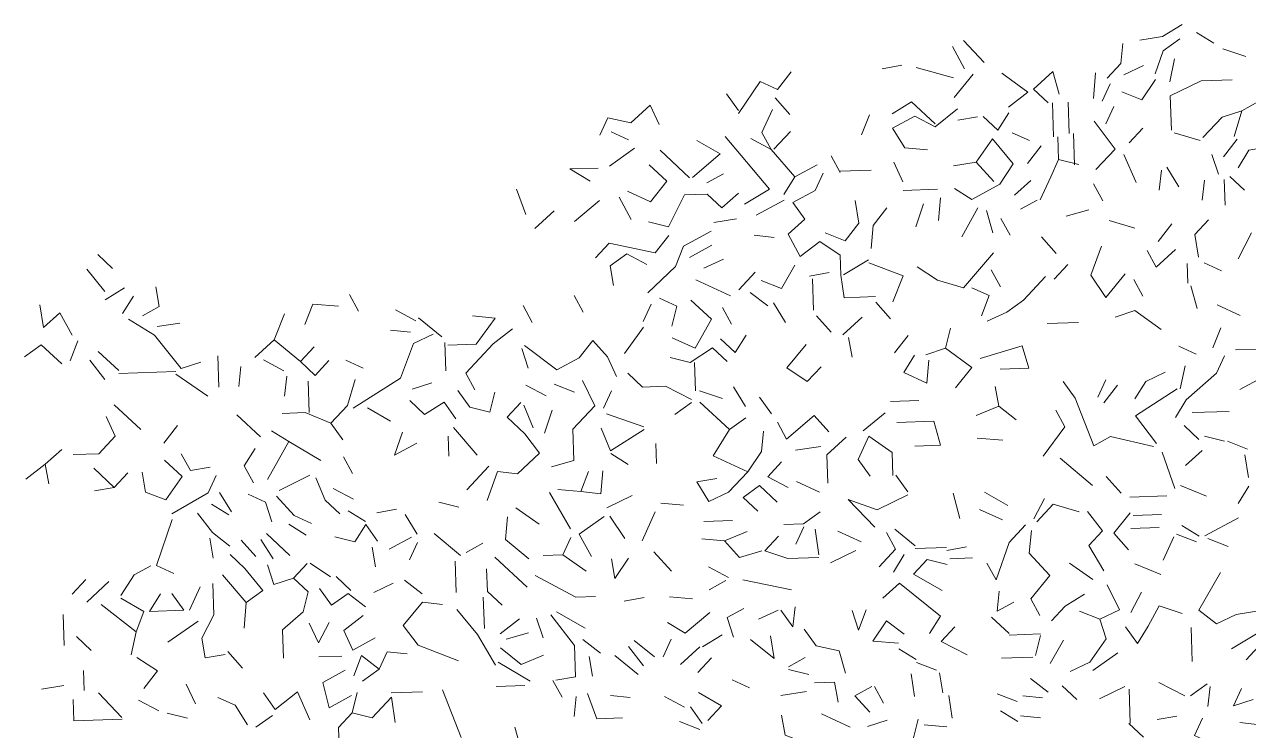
# Model space of a CAD drawing. Header units: metres. Extents: x -2628 to 2344, y 1 to 5026.
# Drawn here: x -2207 to -140, y 3804 to 4995 of the extents above; entities that cross this region are included whole.
import ezdxf

# ---------------------------------------------------------------- set-up
doc = ezdxf.new("R2010")
doc.units = ezdxf.units.M
doc.layers.add('G-IMPT', color=8, linetype='Continuous', lineweight=13)

# ---------------------------------------------------------------- blocks, each defined once
blk = doc.blocks.new('91 boom02_2D - boom2_dwg_91BM04-5054193-00_0 Basismaterialen')
at = {"layer": 'G-IMPT'}
for p, q in [((-513.7, 5135.6), (-550, 5174.4)), ((-109.5, 5169.3), (-140.2, 5188.2)), ((-53.7, 5146.1), (-94.2, 5159.7)), ((-567.8, 5108.7), (-633.4, 5126.5)), ((-187.3, 5101.5), (-178.7, 5141.9)), ((-321.3, 5072), (-317.9, 5117.2)), ((-946, 5050.9), (-967, 5080.2)), ((-391.7, 5004.6), (-393.7, 5064.6)), ((-674.8, 5020.1), (-635.5, 5041.4)), ((-560.2, 5033.9), (-525.4, 5040.1)), ((-299.9, 5027.7), (-285.9, 5058.2)), ((-883.7, 4983), (-854.7, 5014)), ((-1172.8, 4953.2), (-1128.9, 4984.7)), ((-767.3, 4941.9), (-783.2, 4971.4)), ((-396.8, 4934.4), (-382.8, 4964.9)), ((-1001.8, 4924), (-972.3, 4940)), ((-1320.1, 4868.2), (-1336.6, 4912.7)), ((-1100.7, 4890.6), (-1071.9, 4926.6)), ((-596.1, 4912.6), (-656.2, 4910.6)), ((-1234.6, 4856), (-1190.8, 4892.6)), ((-914.8, 4866.9), (-865.7, 4893.6)), ((-590.7, 4897.8), (-594.3, 4857.7)), ((-1304.2, 4843.7), (-1270.2, 4874.9)), ((-498.6, 4835.9), (-509.9, 4875.5)), ((-758.2, 4822.1), (-734.2, 4853)), ((-207.8, 4820.7), (-183.8, 4851.6)), ((-918.6, 4831.7), (-883.4, 4827.9)), ((-387.2, 4799.7), (-413.2, 4828.8)), ((-66.7, 4790.5), (-43.3, 4836.3)), ((-2073.1, 4797.7), (-2047.3, 4773.6)), ((-1171.9, 4778.1), (-1142.6, 4799.1)), ((-1006.7, 4773.7), (-972.2, 4789.9)), ((-766.2, 4761.8), (-767.3, 4796.8)), ((-96, 4769.4), (-126.5, 4783.4)), ((-485.3, 4741.3), (-501.3, 4770.8)), ((-390.7, 4754.5), (-366.6, 4780.3)), ((-960.1, 4725.3), (-1021, 4753.2)), ((-814.1, 4700.2), (-816, 4755.1)), ((-234.6, 4724.8), (-250.6, 4754.2)), ((-1614.5, 4698.2), (-1630.5, 4727.6)), ((-1513.9, 4681.5), (-1549.5, 4700.4)), ((-1308.7, 4678.4), (-1324.6, 4708)), ((-1113.6, 4680), (-1099.6, 4710.6)), ((-678.5, 4684.8), (-704.5, 4713.9)), ((-1968.8, 4671.2), (-1929, 4677.5)), ((-782.8, 4661.2), (-808.8, 4690.3)), ((-1146.7, 4623.9), (-1113.3, 4670.1)), ((-111.5, 4633.9), (-97.7, 4669.3)), ((-71.4, 4630.2), (-26.3, 4631.7)), ((-1746, 4593.7), (-1781.7, 4612.5)), ((-1825.1, 4566), (-1821.3, 4601.1)), ((-1021.9, 4558.1), (-1023.6, 4608.1)), ((-1744.5, 4548.7), (-1740.7, 4583.8)), ((-1701, 4520.1), (-1702.9, 4575.1)), ((-1519.8, 4561.2), (-1485.2, 4572.5)), ((-1284.3, 4549.3), (-1319.9, 4568)), ((-1234.4, 4555.9), (-1270, 4569.7)), ((-933.5, 4531), (-954.7, 4565.4)), ((-299.7, 4577.5), (-313.7, 4547)), ((-303.3, 4537.4), (-279.3, 4568.2)), ((-1014.4, 4558.4), (-974, 4544.7)), ((-1997.7, 4490.1), (-2044.2, 4533.6)), ((-1558, 4504.9), (-1598.8, 4528.6)), ((-1307.4, 4493.4), (-1323.7, 4532.9)), ((-678.6, 4539.6), (-628.6, 4541.3)), ((-1112.4, 4495), (-1178.1, 4517.8)), ((-726.9, 4488), (-687.9, 4519.3)), ((-136, 4472.9), (-161.9, 4497.1)), ((-1455.8, 4443.4), (-1457, 4478.3)), ((-1091.4, 4465.7), (-1090.2, 4430.7)), ((-481.2, 4471.3), (-526.3, 4474.8)), ((-90.9, 4469.5), (-126.2, 4478.3)), ((-50.4, 4455.8), (-85.9, 4469.6)), ((-323.4, 4391.6), (-380.1, 4439.7)), ((-130.4, 4453.1), (-159.5, 4427.1)), ((-1423.8, 4384.4), (-1385.1, 4425.8)), ((-1753.9, 4383.3), (-1699.9, 4410.1)), ((-803.3, 4380.3), (-844, 4399)), ((-1659, 4386.5), (-1623.3, 4367.7)), ((-1177.6, 4352.7), (-1133.3, 4374.2)), ((-997.9, 4363.8), (-963.4, 4379.9)), ((-938, 4370.8), (-908.8, 4391.8)), ((-556.6, 4333.6), (-568.1, 4378.3)), ((-513.2, 4380.2), (-472.3, 4356.5)), ((-192.7, 4373.4), (-257.7, 4371.2)), ((-122.7, 4373.3), (-168.3, 4391.8)), ((-67.2, 4360.2), (-48.2, 4390.8)), ((-1437.8, 4353.9), (-1473.1, 4362.7)), ((-1337.6, 4352.3), (-1296.7, 4323.7)), ((-426.5, 4333), (-407.7, 4368.7)), ((-1511.2, 4306.4), (-1532.4, 4340.7)), ((-1115.6, 4294.8), (-1092.3, 4345.6)), ((-956.7, 4330.1), (-1006.7, 4328.5)), ((-522.1, 4349.8), (-481.5, 4331.2)), ((-251.6, 4338.9), (-201.6, 4340.6)), ((-125.3, 4303.2), (-66.4, 4335.2)), ((-1735.1, 4268.9), (-1776.4, 4307.5)), ((-1870, 4264.3), (-1876.2, 4299.1)), ((-1764.9, 4262.8), (-1786.1, 4297.1)), ((-1524.7, 4261), (-1510.7, 4291.4)), ((-198.9, 4260.7), (-180.3, 4301.4)), ((-1584.3, 4248.9), (-1590.5, 4283.7)), ((-1063.8, 4241.5), (-1094.9, 4275.5)), ((-673.5, 4239.7), (-654.5, 4270.3)), ((-579.9, 4282.8), (-634.9, 4281)), ((-574.2, 4263.1), (-534.3, 4264.4)), ((-1442.7, 4203.6), (-1444.6, 4258.7)), ((-322.9, 4226.4), (-363.8, 4255.1)), ((-248.7, 4254), (-203.1, 4235.5)), ((-997.6, 4208.7), (-968.2, 4224.7)), ((-852.5, 4208.6), (-938.1, 4225.7)), ((-1911.9, 4172.8), (-1893.3, 4213.4)), ((-1587.8, 4203.7), (-1553.3, 4219.9)), ((-1027.1, 4192.7), (-1067.2, 4196.3)), ((-1215.5, 4141.3), (-1266.4, 4169.6)), ((-1950, 4116.5), (-1896.3, 4153.3)), ((-1509.6, 4111.4), (-1535.8, 4145.5)), ((-2084.7, 4102), (-2110.5, 4126.1)), ((-1009.2, 4108.2), (-974.9, 4129.4)), ((-78.6, 4104.7), (-34.5, 4131.2)), ((-1644.1, 4091.8), (-1684, 4090.4)), ((-1202.6, 4056.7), (-1208.8, 4091.5)), ((-1113.2, 4074.7), (-1139.3, 4108.8)), ((-768.9, 4101.4), (-809.2, 4110)), ((-633.3, 4086), (-663.9, 4104.9)), ((-1017.7, 4062.9), (-993.6, 4088.7)), ((-858, 4073.3), (-828.5, 4089.3)), ((-822.5, 4059.5), (-857.8, 4068.3)), ((-1434.1, 3948.9), (-1466.9, 4032.7)), ((-690.7, 4009), (-706.7, 4038.4)), ((-310.7, 4016.8), (-266.5, 4038.3)), ((-256.8, 3973.6), (-258.8, 4033.5)), ((-1966, 3995.9), (-2001.7, 4014.7)), ((-1235.2, 3985.6), (-1231.4, 4020.7)), ((-1040.7, 4002.1), (-1076.3, 4020.9)), ((-410.9, 4018.4), (-446, 4022.2)), ((-975.7, 4004.3), (-999.9, 3978.5)), ((-454.5, 3976.9), (-485.1, 3995.9)), ((-1328.3, 3927.3), (-1339.6, 3967)), ((-638.5, 3945.6), (-629.7, 3981)), ((-579.3, 3967.7), (-619.4, 3971.3)), ((-64.2, 3975.1), (-29.1, 3971.2))]:
    blk.add_line(p, q, dxfattribs=at)
at = {"layer": 'G-IMPT', "flags": 128}
for points in [[(-239.8, 5174.8), (-199.9, 5181.2), (-165.7, 5202.3)], [(-297.6, 5107.8), (-273.4, 5133.6), (-269.6, 5168.8)], [(-548.3, 5124.3), (-569.6, 5163.7), (-548.3, 5124.3), (-569.6, 5163.7)], [(-945.8, 5045.9), (-907.7, 5102.2), (-877.2, 5088.2), (-853.3, 5119.1)], [(-470.9, 5057), (-436.8, 5083.1), (-482.9, 5116.6)], [(-381.7, 5080), (-393, 5119.6), (-427, 5088.5), (-401.2, 5064.3), (-427, 5088.5)], [(-212.4, 5105.7), (-236.2, 5069.9), (-212.4, 5105.7), (-236.2, 5069.9), (-271.7, 5083.7)], [(-184.4, 5016.6), (-186.4, 5076.6), (-132.3, 5103.4), (-77.4, 5105.3), (-132.3, 5103.4), (-186.4, 5076.6)], [(-1101.5, 5060.7), (-1085.3, 5026.2), (-1101.5, 5060.7), (-1085.3, 5026.2), (-1101.5, 5060.7), (-1135.4, 5029.5), (-1175.7, 5038.2), (-1189.7, 5007.7)], [(-1085.3, 5026.2), (-1101.5, 5060.7), (-1135.4, 5029.5), (-1175.7, 5038.2)], [(-600, 5027.6), (-641.4, 5066.2), (-675.7, 5045.1), (-641.4, 5066.2)], [(-60.5, 5050.8), (-31, 5066.8), (-60.5, 5050.8), (-31, 5066.8)], [(-599.9, 5022.6), (-560.9, 5053.9), (-599.9, 5022.6), (-635.5, 5041.4), (-674.8, 5020.1), (-653.6, 4985.7), (-613.5, 4982.1), (-653.6, 4985.7), (-613.5, 4982.1)], [(-470.6, 5047), (-489.6, 5016.3), (-515.4, 5040.5), (-489.6, 5016.3)], [(-95.2, 5039.6), (-128.9, 5003.4), (-95.2, 5039.6), (-60.5, 5050.8), (-74, 5005.3)], [(-317.1, 4947.1), (-283.4, 4983.3), (-320, 5032.1)], [(-1027.1, 4933.1), (-978.5, 4974.7), (-1019.3, 4998.5), (-978.5, 4974.7), (-1019.3, 4998.5), (-978.5, 4974.7)], [(-891.3, 4912.7), (-935.4, 4886.2), (-891.3, 4912.7), (-969.5, 5005.1)], [(-924.4, 5001.7), (-888.7, 4982.8), (-847, 4934.2), (-866, 4903.5), (-847, 4934.2), (-807.7, 4955.5), (-847, 4934.2), (-807.7, 4955.5)], [(-567.5, 4953.6), (-527.7, 4960), (-499.1, 5001)], [(-566.2, 4913.7), (-535.5, 4894.7), (-566.2, 4913.7), (-535.5, 4894.7), (-486.4, 4921.4), (-462.6, 4957.2), (-499.1, 5001), (-527.7, 4960), (-496.5, 4926)], [(-354.9, 4955.8), (-356.8, 5010.8), (-354.9, 4955.8), (-356.8, 5010.8)], [(-92.8, 4969.7), (-68.8, 5000.5), (-92.8, 4969.7), (-68.8, 5000.5)], [(-67.2, 4950.5), (-48.2, 4981.2), (-13.3, 4987.3)], [(-1141.4, 4909.2), (-1100.7, 4890.6), (-1071.9, 4926.6), (-1102.9, 4955.6)], [(-672.8, 4960.1), (-656.7, 4925.6), (-672.8, 4960.1), (-656.7, 4925.6)], [(-415.4, 4893.8), (-396.8, 4934.4), (-382.8, 4964.9), (-347.5, 4956.1)], [(-1242.7, 4948.3), (-1207, 4927), (-1242.7, 4948.3), (-1192.7, 4950), (-1242.7, 4948.3), (-1192.7, 4950)], [(-797.2, 4940.9), (-811.2, 4910.4), (-797.2, 4940.9), (-811.2, 4910.4), (-850.5, 4889.1), (-829.5, 4859.8), (-858.6, 4833.8), (-837.3, 4794.4), (-803.1, 4820.6), (-837.3, 4794.4), (-803.1, 4820.6), (-767.3, 4796.8), (-766.2, 4761.8), (-759.8, 4722), (-704.9, 4723.9), (-759.8, 4722)], [(-850.5, 4889.1), (-811.2, 4910.4), (-797.2, 4940.9), (-811.2, 4910.4)], [(-767.3, 4944.4), (-712.4, 4946.2), (-767.3, 4944.4), (-712.4, 4946.2)], [(-89.9, 4884.7), (-91.5, 4929.7), (-89.9, 4884.7), (-91.5, 4929.7)], [(-1134.7, 4859.4), (-1156, 4898.8), (-1134.7, 4859.4), (-1156, 4898.8)], [(-1069.2, 4846.7), (-1041.1, 4902.6), (-1001.1, 4904), (-975.3, 4879.9), (-946.2, 4905.8), (-975.3, 4879.9), (-1001.1, 4904), (-1041.1, 4902.6), (-1069.2, 4846.7), (-1104.5, 4855.5)], [(-740.5, 4892.8), (-734.2, 4853), (-758.2, 4822.1), (-793.7, 4836)], [(-420.4, 4893.6), (-449.9, 4877.6), (-420.4, 4893.6), (-449.9, 4877.6), (-420.4, 4893.6), (-449.9, 4877.6)], [(-709.1, 4848.8), (-712.7, 4808.6), (-709.1, 4848.8), (-685.1, 4879.7)], [(-329.8, 4876.6), (-369.5, 4865.3), (-329.8, 4876.6), (-369.5, 4865.3)], [(-837.3, 4794.4), (-858.6, 4833.8), (-829.5, 4859.8), (-858.6, 4833.8), (-829.5, 4859.8)], [(-468.3, 4831.9), (-484.4, 4861.4), (-468.3, 4831.9), (-484.4, 4861.4)], [(-294.1, 4857.8), (-248.7, 4844.3), (-294.1, 4857.8), (-248.7, 4844.3)], [(-136.8, 4793.1), (-143.2, 4832.9), (-119.1, 4858.7), (-143.2, 4832.9)], [(-1197.4, 4792.3), (-1173.3, 4818.1), (-1092.7, 4800.8), (-1068.7, 4831.6)], [(-1056.8, 4777), (-1105.3, 4730.3), (-1056.8, 4777), (-1043, 4812.5), (-993.9, 4839.2)], [(-177.3, 4806.7), (-211.3, 4775.6), (-227.3, 4805.1), (-211.3, 4775.6), (-227.3, 4805.1)], [(-1165.8, 4743.3), (-1171.9, 4778.1), (-1142.6, 4799.1), (-1107, 4780.3)], [(-717, 4788.5), (-761.2, 4762), (-717, 4788.5), (-761.2, 4762)], [(-674.6, 4714.9), (-656.1, 4760.5), (-716.9, 4783.5), (-656.1, 4760.5)], [(-595.7, 4752.6), (-550.3, 4739.1), (-497.4, 4800.9), (-550.3, 4739.1), (-497.4, 4800.9), (-550.3, 4739.1), (-595.7, 4752.6), (-631.6, 4776.4)], [(-155.3, 4747.4), (-156.5, 4782.4), (-155.3, 4747.4), (-156.5, 4782.4), (-155.3, 4747.4), (-156.5, 4782.4)], [(-945.4, 4735.7), (-916.4, 4766.8), (-945.4, 4735.7), (-916.4, 4766.8)], [(-870.4, 4738.3), (-846.8, 4779.1), (-870.4, 4738.3), (-846.8, 4779.1), (-870.4, 4738.3), (-905.9, 4752.1)], [(-508.3, 4680.5), (-473.8, 4696.7), (-444.5, 4717.7), (-405.9, 4759)], [(-1994.5, 4690.3), (-1964.9, 4706.4), (-1971.1, 4741.1), (-1964.9, 4706.4)], [(-518.6, 4690.2), (-504.8, 4725.6), (-535.3, 4739.6)], [(-1219.2, 4696.5), (-1235.2, 4726), (-1219.2, 4696.5), (-1235.2, 4726), (-1219.2, 4696.5), (-1235.2, 4726)], [(-1054.5, 4707), (-1063.3, 4671.8), (-1054.5, 4707), (-1084.9, 4721.1)], [(-1062.6, 4651.7), (-1022, 4633.1), (-1062.6, 4651.7), (-1022, 4633.1), (-993.7, 4684.1), (-1029.8, 4717.9), (-993.7, 4684.1), (-1029.8, 4717.9)], [(-2118.3, 4656.1), (-2139.7, 4695.4), (-2168.8, 4669.4), (-2175.2, 4709.2), (-2168.8, 4669.4)], [(-1708.8, 4675), (-1695, 4710.4), (-1649.8, 4707), (-1695, 4710.4), (-1649.8, 4707)], [(-2019.3, 4684.5), (-1973.3, 4656), (-1926.3, 4597.6), (-1891.6, 4608.7), (-1926.3, 4597.6)], [(-1690.8, 4585.5), (-1666.6, 4611.3), (-1690.8, 4585.5), (-1716.6, 4609.7), (-1692.4, 4635.5), (-1716.6, 4609.7), (-1762.9, 4648.1), (-1744.4, 4693.8), (-1762.9, 4648.1), (-1796.9, 4616.9), (-1762.9, 4648.1)], [(-1457.4, 4638.4), (-1407.4, 4640.1), (-1373.9, 4686.3), (-1414.1, 4689.9), (-1373.9, 4686.3), (-1407.4, 4640.1)], [(-1623.7, 4527.7), (-1540.5, 4580.6), (-1517.5, 4641.4), (-1483, 4657.6), (-1517.5, 4641.4), (-1483, 4657.6)], [(-1523.2, 4661.2), (-1558.4, 4665), (-1523.2, 4661.2), (-1558.4, 4665)], [(-1409.7, 4560), (-1425.7, 4589.5), (-1377.5, 4641.1), (-1343.3, 4667.3), (-1377.5, 4641.1)], [(-951.6, 4625.5), (-932.6, 4656.1), (-951.6, 4625.5), (-977.5, 4649.6), (-951.6, 4625.5), (-932.6, 4656.1)], [(-2136.7, 4605.5), (-2172.8, 4639.3), (-2136.7, 4605.5), (-2172.8, 4639.3), (-2202.1, 4618.3)], [(-2121.8, 4611), (-2108, 4646.4), (-2121.8, 4611), (-2108, 4646.4)], [(-1226.5, 4616.2), (-1265.8, 4594.9), (-1226.5, 4616.2), (-1265.8, 4594.9), (-1322.3, 4638), (-1265.8, 4594.9), (-1226.5, 4616.2), (-1202.5, 4647), (-1176.5, 4617.9), (-1160.4, 4583.4), (-1176.5, 4617.9), (-1160.4, 4583.4)], [(-966.2, 4610), (-992, 4634.1), (-966.2, 4610), (-992, 4634.1), (-1031.1, 4607.8), (-1066.4, 4616.6), (-1031.1, 4607.8)], [(-824.9, 4574.8), (-800.8, 4600.6), (-824.9, 4574.8), (-860.7, 4598.6), (-824.9, 4574.8), (-800.8, 4600.6), (-824.9, 4574.8), (-860.7, 4598.6), (-827.1, 4639.7)], [(-564.4, 4563.5), (-535.6, 4599.5), (-581.7, 4633), (-616.3, 4621.8), (-581.7, 4633), (-535.6, 4599.5)], [(-485.4, 4596.2), (-435.4, 4597.9), (-446.8, 4637.5), (-521.1, 4615)], [(-1860.2, 4564.8), (-1862, 4619.8), (-1860.2, 4564.8), (-1862, 4619.8)], [(-614.6, 4571.9), (-611, 4612), (-614.6, 4571.9), (-655.3, 4590.5), (-636.3, 4621.1), (-655.3, 4590.5), (-636.3, 4621.1), (-655.3, 4590.5)], [(-177.3, 4511.5), (-158.4, 4542.3), (-105, 4589.1), (-91, 4619.5)], [(-63.9, 4560.4), (-24.6, 4581.8), (-63.9, 4560.4), (-24.6, 4581.8), (-11, 4622.2), (-24.6, 4581.8)], [(-1028.9, 4542.8), (-1074.7, 4566.3), (-1114.7, 4565), (-1140.6, 4589.1), (-1114.7, 4565), (-1074.7, 4566.3), (-1114.7, 4565), (-1074.7, 4566.3)], [(-1633.9, 4532.4), (-1662.9, 4501.4), (-1641.9, 4472.1), (-1662.9, 4501.4), (-1633.9, 4532.4), (-1620.4, 4577.9)], [(-1235.5, 4435.8), (-1237.3, 4490.8), (-1198.7, 4532.1), (-1237.3, 4490.8), (-1198.7, 4532.1), (-1220.2, 4576.4), (-1198.7, 4532.1), (-1237.3, 4490.8), (-1235.5, 4435.8), (-1275.1, 4424.5)], [(-457.4, 4507.1), (-488.2, 4531.1), (-527.7, 4514.7), (-488.2, 4531.1), (-494.4, 4565.9)], [(-291.3, 4477.7), (-215.7, 4460.2), (-291.3, 4477.7), (-320.8, 4461.7), (-353.6, 4545.6), (-374.6, 4574.9), (-353.6, 4545.6), (-320.8, 4461.7)], [(-909, 4546.9), (-888, 4517.6), (-909, 4546.9), (-888, 4517.6)], [(-210.8, 4465.4), (-247.5, 4514.2), (-174, 4561.7)], [(-1748.5, 4518.5), (-1708.6, 4519.9), (-1662.9, 4501.4), (-1633.9, 4532.4), (-1662.9, 4501.4), (-1641.9, 4472.1)], [(-1443, 4508.8), (-1464, 4538.1), (-1498.3, 4516.9), (-1524.1, 4541.2), (-1498.3, 4516.9), (-1524.1, 4541.2)], [(-1388.2, 4365.6), (-1369.9, 4416.3), (-1388.2, 4365.6), (-1369.9, 4416.3), (-1334.7, 4412.4), (-1295.9, 4448.8), (-1322.1, 4482.9), (-1353.1, 4511.9), (-1328.9, 4537.7)], [(-990.6, 4444.1), (-962.1, 4490), (-1013.8, 4538.4), (-962.1, 4490), (-1013.8, 4538.4)], [(-410.2, 4443.6), (-371.9, 4495), (-388, 4524.4), (-371.9, 4495)], [(-2116.2, 4446.1), (-2071.3, 4447.6), (-2042.3, 4478.6), (-2058.5, 4513), (-2042.3, 4478.6), (-2058.5, 4513)], [(-1787.1, 4477.2), (-1828.4, 4515.8), (-1787.1, 4477.2), (-1828.4, 4515.8)], [(-929.6, 4416.1), (-960.1, 4430.1), (-990.6, 4444.1), (-962.1, 4490), (-932.8, 4511)], [(-877.5, 4502.9), (-861.5, 4473.5), (-812.9, 4515.1), (-786.8, 4486), (-812.9, 4515.1)], [(-590.9, 4462.6), (-602.4, 4504.7), (-590.9, 4462.6), (-602.4, 4504.7), (-667.4, 4502.5), (-602.4, 4504.7), (-590.9, 4462.6), (-635.9, 4461.1)], [(-1774.6, 4402.6), (-1736.8, 4468.9), (-1774.6, 4402.6), (-1736.8, 4468.9), (-1680.7, 4435.8), (-1736.8, 4468.9), (-1767.5, 4487.9), (-1736.8, 4468.9), (-1767.5, 4487.9)], [(-1537.3, 4485.6), (-1550.9, 4445.2), (-1511.6, 4466.5), (-1550.9, 4445.2)], [(-1405.8, 4445.1), (-1447.5, 4493.7), (-1405.8, 4445.1), (-1447.5, 4493.7)], [(-1112.2, 4490), (-1171, 4453), (-1187.3, 4492.4)], [(-1019, 4398.1), (-984.2, 4404.3), (-1019, 4398.1), (-997.9, 4363.8), (-963.4, 4379.9), (-929.6, 4416.1), (-905.8, 4451.9), (-901.9, 4487.1), (-905.8, 4451.9)], [(-788.8, 4395.9), (-790.5, 4445.8), (-788.8, 4395.9), (-790.5, 4445.8), (-756.5, 4477)], [(-674.2, 4409.7), (-675.6, 4449.7), (-716.6, 4478.3), (-735.2, 4437.7), (-714.2, 4408.4)], [(-675.6, 4449.7), (-716.6, 4478.3), (-735.2, 4437.7)], [(-2159.5, 4394.6), (-2165.8, 4429.4), (-2136.6, 4455.4), (-2165.8, 4429.4), (-2199.9, 4403.2), (-2165.8, 4429.4), (-2199.9, 4403.2), (-2165.8, 4429.4), (-2136.6, 4455.4)], [(-1953.5, 4366.5), (-1989, 4380.3), (-1995.2, 4415.2), (-1989, 4380.3), (-1953.5, 4366.5), (-1924.8, 4407.5), (-1955.8, 4436.5), (-1924.8, 4407.5), (-1955.8, 4436.5), (-1924.8, 4407.5), (-1955.8, 4436.5), (-1924.8, 4407.5)], [(-1910.2, 4418), (-1926.2, 4447.5), (-1910.2, 4418), (-1875.4, 4424.2)], [(-1815.4, 4426.2), (-1799.4, 4396.7), (-1815.4, 4426.2), (-1796.4, 4456.9)], [(-1624.8, 4412.7), (-1640.9, 4442.1), (-1624.8, 4412.7), (-1640.9, 4442.1)], [(-1369.9, 4416.3), (-1334.7, 4412.4), (-1295.9, 4448.8)], [(-178.2, 4386.4), (-200.4, 4450.7), (-178.2, 4386.4), (-200.4, 4450.7)], [(-2080.4, 4422.3), (-2044.3, 4388.4), (-2020.2, 4414.3), (-2044.3, 4388.4), (-2079.1, 4382.3)], [(-1184.8, 4417.5), (-1188.4, 4377.4), (-1184.8, 4417.5), (-1188.4, 4377.4), (-1223.6, 4381.2), (-1263.7, 4384.8)], [(-858.6, 4388.5), (-894.2, 4407.3), (-870.1, 4433.2), (-894.2, 4407.3), (-870.1, 4433.2)], [(-1942.7, 4341.9), (-1878.9, 4379.1), (-1864.9, 4409.5)], [(-1673.3, 4366), (-1647.5, 4341.8), (-1673.3, 4366), (-1689.6, 4405.5)], [(-648.2, 4380.6), (-669.2, 4409.9), (-648.2, 4380.6), (-669.2, 4409.9)], [(-1767.1, 4327.8), (-1778.2, 4362.4), (-1808.8, 4376.5), (-1778.2, 4362.4), (-1808.8, 4376.5)], [(-1697, 4325.2), (-1727.5, 4339.1), (-1758.6, 4373.1)], [(-1241.4, 4315.5), (-1278.6, 4379.3), (-1241.4, 4315.5), (-1278.6, 4379.3)], [(-912.2, 4346.6), (-938, 4370.8), (-908.8, 4391.8), (-877.7, 4362.8)], [(-706.2, 4318.6), (-752.8, 4367), (-702.2, 4348.8), (-648.1, 4375.6)], [(-1582.5, 4344), (-1547.7, 4350.2), (-1582.5, 4344), (-1547.7, 4350.2), (-1582.5, 4344), (-1547.7, 4350.2)], [(-421.3, 4328.2), (-392.3, 4359.2), (-421.3, 4328.2), (-392.3, 4359.2), (-346.8, 4345.7), (-392.3, 4359.2)], [(-1871.5, 4309.3), (-1840.7, 4285.3), (-1871.5, 4309.3), (-1897.7, 4343.4), (-1871.5, 4309.3), (-1897.7, 4343.4)], [(-1314.6, 4263.1), (-1355.8, 4296.7), (-1352.1, 4336.8), (-1355.8, 4296.7), (-1352.1, 4336.8), (-1355.8, 4296.7)], [(-1226, 4306), (-1204.7, 4266.8), (-1226, 4306), (-1182.1, 4337.5)], [(-866.4, 4323.2), (-831.4, 4324.4), (-866.4, 4323.2), (-831.4, 4324.4), (-802.1, 4345.4)], [(-303.4, 4242.1), (-329.9, 4286.3), (-305.7, 4312.1), (-331.9, 4346.2)], [(-285.6, 4307.8), (-259.6, 4278.7), (-285.6, 4307.8), (-256.8, 4343.8)], [(-1706.3, 4304.8), (-1736.9, 4323.8), (-1706.3, 4304.8), (-1736.9, 4323.8)], [(-1580.8, 4294.1), (-1601.8, 4323.4), (-1580.8, 4294.1), (-1601.8, 4323.4), (-1620.8, 4292.7), (-1656.1, 4301.5), (-1620.8, 4292.7), (-1656.1, 4301.5)], [(-1434.9, 4269), (-1481.2, 4307.4), (-1434.9, 4269), (-1481.2, 4307.4)], [(-1010.7, 4298.3), (-970.5, 4294.7), (-931, 4311), (-970.5, 4294.7), (-944.5, 4265.5), (-904.9, 4276.9), (-944.5, 4265.5)], [(-804.6, 4270.2), (-811.1, 4315.1), (-804.6, 4270.2), (-811.1, 4315.1), (-804.6, 4270.2), (-811.1, 4315.1)], [(-730.3, 4292.8), (-771, 4311.4), (-730.3, 4292.8), (-771, 4311.4)], [(-698.8, 4248.8), (-669.8, 4279.8), (-685.9, 4309.3), (-669.8, 4279.8), (-685.9, 4309.3)], [(-441.1, 4322.5), (-470.1, 4291.6), (-492.9, 4225.8), (-508.9, 4255.2)], [(-415.8, 4163.3), (-431.8, 4192.8), (-415.8, 4163.3), (-431.8, 4192.8), (-398.1, 4233.9), (-434.5, 4272.8), (-430.8, 4312.9)], [(-1821, 4296), (-1795, 4266.8), (-1821, 4296), (-1795, 4266.8)], [(-1240.9, 4300.6), (-1254.9, 4270.1), (-1289.8, 4268.9), (-1254.9, 4270.1), (-1213.9, 4241.5)], [(-859.4, 4263.4), (-804.4, 4265.3), (-859.4, 4263.4), (-899.9, 4277.1), (-875.7, 4302.9), (-899.9, 4277.1)], [(-492.9, 4225.8), (-470.1, 4291.6), (-492.9, 4225.8), (-470.1, 4291.6)], [(-1814.3, 4246.2), (-1840.2, 4270.3), (-1814.3, 4246.2), (-1783, 4207.2), (-1812.3, 4186.2), (-1854, 4234.8), (-1812.3, 4186.2), (-1815.8, 4141.1)], [(-579.7, 4277.8), (-544.9, 4284), (-579.7, 4277.8), (-544.9, 4284)], [(-2032.9, 4198.7), (-2009.1, 4234.5), (-2032.9, 4198.7), (-2009.1, 4234.5), (-2032.9, 4198.7), (-2009.1, 4234.5), (-1979.6, 4250.6)], [(-1763.4, 4217.8), (-1774.5, 4252.5), (-1763.4, 4217.8), (-1728.7, 4229), (-1702.9, 4204.9), (-1711.7, 4169.6), (-1748.2, 4138.3), (-1746.5, 4088.3), (-1748.2, 4138.3), (-1746.5, 4088.3)], [(-1361.9, 4181.4), (-1387.8, 4205.5), (-1389.1, 4245.5), (-1387.8, 4205.5), (-1389.1, 4245.5)], [(-638.4, 4235.8), (-587.4, 4207.5), (-638.4, 4235.8), (-614.2, 4261.7), (-578.9, 4252.9), (-614.2, 4261.7), (-578.9, 4252.9)], [(-2092.5, 4186.7), (-2053.7, 4223.1), (-2092.5, 4186.7), (-2053.7, 4223.1)], [(-1627.9, 4207.4), (-1653.8, 4231.6), (-1627.9, 4207.4), (-1653.8, 4231.6)], [(-1502.7, 4201.6), (-1533.5, 4225.6), (-1502.7, 4201.6), (-1533.5, 4225.6)], [(-1303.6, 4233.4), (-1232.3, 4195.7), (-1197.3, 4196.9), (-1232.3, 4195.7)], [(-30.8, 4171.3), (-70.6, 4165), (-105.1, 4148.8), (-135.9, 4172.8), (-98.1, 4239.1), (-135.9, 4172.8)], [(-1962.9, 4201.1), (-1981.9, 4170.4), (-1921.9, 4172.5), (-1981.9, 4170.4), (-1921.9, 4172.5), (-1981.9, 4170.4), (-1921.9, 4172.5), (-1942.9, 4201.8)], [(-1849.3, 4094.9), (-1884.1, 4088.7), (-1849.3, 4094.9), (-1884.1, 4088.7), (-1890.3, 4123.5), (-1869.1, 4164.3), (-1871, 4219.3)], [(-1632.8, 4202.2), (-1601.9, 4178.3), (-1632.8, 4202.2), (-1662, 4181.2), (-1683.1, 4210.6)], [(-609.8, 4131.8), (-590.8, 4162.4), (-662.8, 4220), (-692, 4194), (-662.8, 4220), (-692, 4194), (-662.8, 4220)], [(-461.6, 4186.8), (-491, 4170.8), (-487.2, 4205.9), (-491, 4170.8)], [(-395.4, 4154), (-371.3, 4179.8), (-395.4, 4154), (-371.3, 4179.8), (-337, 4201)], [(-276, 4173), (-297.5, 4217.3), (-276, 4173), (-310.5, 4156.9), (-299.3, 4122.3), (-327.9, 4081.2), (-362.4, 4065), (-327.9, 4081.2), (-299.3, 4122.3), (-310.5, 4156.9), (-346, 4170.7)], [(-2005.7, 4134.6), (-2067.4, 4182.6), (-2005.7, 4134.6), (-1991.9, 4170.1), (-2032.7, 4193.8)], [(-2014.3, 4094.3), (-2005.7, 4134.6), (-2067.4, 4182.6)], [(-1438.7, 4083.8), (-1509.6, 4111.4), (-1438.7, 4083.8), (-1509.6, 4111.4), (-1438.7, 4083.8), (-1509.6, 4111.4), (-1438.7, 4083.8), (-1509.6, 4111.4), (-1535.8, 4145.5), (-1502.1, 4186.6), (-1467, 4182.8), (-1502.1, 4186.6)], [(-1147, 4188.6), (-1112.2, 4194.8), (-1147, 4188.6), (-1112.2, 4194.8)], [(-846.5, 4178.8), (-850.4, 4143.6), (-871.3, 4172.9), (-850.4, 4143.6)], [(-165.7, 4166.8), (-206.2, 4180.4), (-225, 4144.8), (-206.2, 4180.4), (-165.7, 4166.8), (-206.2, 4180.4), (-225, 4144.8), (-244, 4114.1), (-265, 4143.4)], [(-1624.4, 4102.5), (-1585.1, 4123.8), (-1624.4, 4102.5), (-1640.5, 4136.9), (-1606.4, 4163.1)], [(-1373.3, 4075.9), (-1405.2, 4129.9), (-1373.3, 4075.9), (-1405.2, 4129.9), (-1441.7, 4173.7), (-1405.2, 4129.9)], [(-1331.1, 4157.4), (-1365.2, 4131.3), (-1331.1, 4157.4), (-1365.2, 4131.3)], [(-1267.4, 4049.5), (-1232.6, 4055.7), (-1267.4, 4049.5), (-1232.6, 4055.7), (-1234.4, 4110.7), (-1276.3, 4164.3), (-1234.4, 4110.7), (-1276.3, 4164.3)], [(-1070.8, 4151.2), (-1040, 4132.2), (-996.3, 4168.7)], [(-936.4, 4175.7), (-966, 4159.7), (-954.8, 4125.1), (-966, 4159.7), (-936.4, 4175.7), (-966, 4159.7)], [(-721.3, 4173), (-735.1, 4137.5), (-746.2, 4172.2), (-735.1, 4137.5), (-746.2, 4172.2)], [(-310.5, 4156.9), (-299.3, 4122.3), (-327.9, 4081.2), (-299.3, 4122.3), (-327.9, 4081.2), (-299.3, 4122.3), (-327.9, 4081.2), (-362.4, 4065)], [(-1666, 4151.1), (-1684.8, 4115.5), (-1701, 4149.9), (-1684.8, 4115.5), (-1701, 4149.9), (-1684.8, 4115.5), (-1701, 4149.9)], [(-757.5, 4061.7), (-768.9, 4101.4), (-809.2, 4110), (-830.2, 4139.3)], [(-709.4, 4118.4), (-664.3, 4114.9), (-709.4, 4118.4), (-685.6, 4154.2), (-654.8, 4130.3)], [(-589.3, 4117.4), (-543.5, 4094), (-589.3, 4117.4), (-565.2, 4143.3)], [(-147.9, 4082.3), (-149.9, 4142.3), (-147.9, 4082.3), (-149.9, 4142.3)], [(-889.8, 4127.3), (-883.4, 4087.5), (-889.8, 4127.3), (-883.4, 4087.5), (-924.6, 4121.1)], [(-397.9, 4078.9), (-374.3, 4119.7), (-397.9, 4078.9), (-374.3, 4119.7)], [(-53, 4085.5), (-23.9, 4116.5), (12, 4087.7), (-23.9, 4116.5)], [(-1607.5, 4048), (-1578.3, 4069), (-1607.5, 4048), (-1578.3, 4069), (-1609.1, 4093), (-1622.9, 4057.5)], [(-1578.3, 4069), (-1564.3, 4099.5), (-1529.1, 4095.7), (-1564.3, 4099.5)], [(-1288.9, 4093.8), (-1328.4, 4077.4), (-1364.4, 4106.3), (-1328.4, 4077.4)], [(-278.5, 4097.9), (-322.4, 4066.4), (-278.5, 4097.9), (-322.4, 4066.4)], [(-1992.3, 4035), (-1968.3, 4065.9), (-2004.2, 4089.7)], [(-1312.4, 4048), (-1368.5, 4081.1), (-1312.4, 4048), (-1368.5, 4081.1)], [(-2097.2, 4031.5), (-2098.4, 4066.5), (-2097.2, 4031.5), (-2098.4, 4066.5)], [(-1666, 4001), (-1626.7, 4022.4), (-1666, 4001), (-1677.5, 4045.6), (-1638.2, 4067)], [(-1256.4, 4019.9), (-1272.4, 4049.3), (-1256.4, 4019.9), (-1272.4, 4049.3)], [(-636.1, 4020.8), (-642.4, 4060.6), (-636.1, 4020.8), (-642.4, 4060.6), (-636.1, 4020.8), (-642.4, 4060.6)], [(-401.2, 4028.7), (-432, 4052.7), (-401.2, 4028.7), (-432, 4052.7)], [(-1700.3, 3979.8), (-1722, 4029.1), (-1760.9, 3997.8), (-1781.9, 4027.1)], [(-1590.4, 3983.6), (-1556.6, 4019.7), (-1550.1, 3974.9), (-1556.6, 4019.7), (-1590.4, 3983.6), (-1625.7, 3992.4), (-1616.9, 4027.7)], [(-1372.1, 4038.4), (-1322.1, 4040.1), (-1372.1, 4038.4), (-1322.1, 4040.1)], [(-826.5, 4029.4), (-871.3, 4022.9), (-826.5, 4029.4), (-871.3, 4022.9)], [(-770.8, 4011.2), (-777, 4046), (-812, 4044.9), (-777, 4046), (-812, 4044.9)], [(-715.2, 3993.1), (-741.2, 4022.2), (-715.2, 3993.1), (-741.2, 4022.2), (-711.7, 4038.3), (-741.2, 4022.2), (-711.7, 4038.3)], [(-376.6, 4039.6), (-350.7, 4015.4), (-376.6, 4039.6), (-350.7, 4015.4)], [(-120.2, 4003.2), (-116.4, 4038.3), (-120.2, 4003.2), (-116.4, 4038.3)], [(-61.2, 4035.2), (-75.2, 4004.7), (-40.6, 4015.9), (-75.2, 4004.7), (-40.6, 4015.9)], [(-2030.5, 3981.2), (-2115.5, 3978.3), (-2116.7, 4015.8)], [(-1810, 3971.1), (-1831.2, 4005.5), (-1810, 3971.1), (-1831.2, 4005.5), (-1861.7, 4019.4), (-1831.2, 4005.5), (-1861.7, 4019.4), (-1831.2, 4005.5)], [(-1211.6, 4026.4), (-1195.1, 3981.9), (-1211.6, 4026.4), (-1195.1, 3981.9), (-1150.1, 3983.4)], [(-1136.3, 4018.9), (-1171.4, 4022.7), (-1136.3, 4018.9), (-1171.4, 4022.7)], [(-828.5, 3939.2), (-863.9, 3953.1), (-828.5, 3939.2), (-863.9, 3953.1), (-870.1, 3987.9)], [(-1014.3, 3963), (-1049.8, 3976.8), (-1014.3, 3963), (-1049.8, 3976.8)], [(-719.3, 3967.9), (-684.7, 3979.2), (-719.3, 3967.9), (-684.7, 3979.2)], [(-56.5, 3895.3), (-95.8, 3873.9), (-56.5, 3895.3), (-95.8, 3873.9), (-121.8, 3903.1), (-113, 3938.4), (-143.5, 3952.4), (-129.5, 3982.9)]]:
    blk.add_lwpolyline(points, dxfattribs=at)
for points in [[(-169.8, 5177.2), (-199.1, 5156.2), (-212.8, 5115.7), (-199.1, 5156.2)], [(-199.1, 5156.2), (-212.8, 5115.7)], [(-693.4, 5124.5), (-658.5, 5130.7)], [(-233.3, 5130), (-267.8, 5113.9)], [(-533, 5114.9), (-566.6, 5073.7), (-533, 5114.9), (-566.6, 5073.7)], [(-877.2, 5088.2), (-907.7, 5102.2), (-877.2, 5088.2), (-907.7, 5102.2)], [(-292.2, 5098), (-306.2, 5067.5)], [(-881.7, 5073.1), (-855.7, 5044)], [(-366.2, 5065.5), (-364.3, 5010.5)], [(-886, 5052.9), (-904.7, 5012.3), (-888.7, 4982.8), (-904.7, 5012.3), (-886, 5052.9), (-904.7, 5012.3)], [(-715.6, 5043.7), (-729.4, 5008.2)], [(-234.6, 5019.9), (-258.7, 4994.1)], [(-1169.9, 5013.3), (-1139.4, 4999.4)], [(-433.9, 4998.2), (-464.4, 5012.1)], [(-384.2, 5004.9), (-382.8, 4964.9)], [(-179.3, 5011.8), (-133.8, 4998.3)], [(-1032.1, 4933), (-1083.8, 4981.2), (-1032.1, 4933), (-1083.8, 4981.2)], [(-413.6, 4988.8), (-437.6, 4958)], [(-462.6, 4957.2), (-486.4, 4921.4)], [(-268, 4973.7), (-246.4, 4924.5)], [(-113, 4974), (-101.8, 4939.3)], [(-202.1, 4946), (-205.9, 4910.8)], [(-192.2, 4951.3), (-171.1, 4917), (-192.2, 4951.3), (-171.1, 4917)], [(-81.6, 4935), (-55.8, 4910.9)], [(-431.6, 4928.2), (-460.7, 4902.2)], [(-321.3, 4921.9), (-305.3, 4892.5)], [(-126.4, 4928.5), (-130.2, 4893.4)], [(-620.3, 4886.8), (-634, 4846.3)], [(-553.3, 4829), (-525, 4880)], [(-949.6, 4860.7), (-989.4, 4854.4)], [(-993.1, 4814.2), (-1032.3, 4792.8)], [(-325.9, 4761.7), (-299.6, 4722.6), (-265.9, 4763.7), (-299.6, 4722.6), (-325.9, 4761.7), (-307.6, 4812.3)], [(-2092.3, 4772.1), (-2060.9, 4733.1)], [(-786.3, 4766.1), (-821.1, 4760)], [(-2026.1, 4739.3), (-2060.4, 4718.1)], [(-150.1, 4742.6), (-138.8, 4703)], [(-2010.6, 4724.8), (-2029.6, 4694.1)], [(-925.2, 4731.4), (-894.4, 4707.5)], [(-974.3, 4704.8), (-958.4, 4675.3)], [(-884.6, 4712.8), (-863.4, 4678.5)], [(-248.7, 4699.3), (-202.6, 4665.8), (-248.7, 4699.3), (-283.4, 4688)], [(-104, 4709.2), (-63.4, 4690.5)], [(-1509.1, 4686.7), (-1467.9, 4653.1)], [(-728.6, 4688), (-762.6, 4656.9)], [(-348.1, 4678.4), (-403.1, 4676.6)], [(-752.4, 4652.2), (-746.3, 4617.4)], [(-647.6, 4655.7), (-671.5, 4624.9)], [(-572.9, 4668.3), (-581.7, 4633)], [(-1462.6, 4643.2), (-1460.9, 4593.3)], [(-1327.1, 4632.8), (-1315.9, 4598.2)], [(-171.6, 4636.8), (-141.1, 4622.8), (-171.6, 4636.8), (-141.1, 4622.8)], [(-2086.9, 4612.2), (-2060.7, 4578)], [(-2072.4, 4627.6), (-2036.2, 4593.9), (-2072.4, 4627.6), (-2036.2, 4593.9)], [(-1636.6, 4612.4), (-1606.1, 4598.4)], [(-2036.1, 4588.9), (-1936.1, 4592.3)], [(-1935.9, 4587.3), (-1879.6, 4549.1)], [(-195.1, 4591), (-229.6, 4574.8), (-248.5, 4544.2), (-229.6, 4574.8)], [(-160.4, 4602.2), (-169.1, 4561.8)], [(-1383.4, 4520.8), (-1418.7, 4529.7), (-1439.7, 4559), (-1418.7, 4529.7), (-1383.4, 4520.8), (-1374.6, 4556.2)], [(-1169.5, 4558.1), (-1183.5, 4527.6)], [(-1273.5, 4524.5), (-1287.1, 4484.1), (-1273.5, 4524.5), (-1287.1, 4484.1)], [(-1028.7, 4537.9), (-1058, 4516.8)], [(-82.7, 4522.2), (-147.6, 4520)], [(-1932.9, 4497.3), (-1956.8, 4466.5)], [(-2042.3, 4478.6), (-2071.3, 4447.6)], [(-801, 4460.5), (-845.8, 4454)], [(-1140.2, 4429), (-1170.8, 4448)], [(-55.1, 4445.7), (-48.8, 4405.8)], [(-1209.7, 4416.6), (-1223.6, 4381.2)], [(-298.9, 4407.4), (-272.9, 4378.2), (-298.9, 4407.4), (-272.9, 4378.2)], [(-1858.9, 4379.7), (-1837.7, 4345.4)], [(-1842.5, 4340.2), (-1873.2, 4359.2)], [(-1082.8, 4360.9), (-1042.6, 4357.2)], [(-1969.6, 4250.9), (-1939.1, 4236.9), (-1969.6, 4250.9), (-1942.3, 4331.9)], [(-1632.7, 4347.3), (-1602, 4328.4)], [(-1172.1, 4337.9), (-1145.8, 4298.8)], [(-831.2, 4319.4), (-845.3, 4288.9)], [(-671, 4314.8), (-635.1, 4286), (-671, 4314.8), (-635.1, 4286)], [(-205.9, 4318), (-255.8, 4316.3)], [(-165.9, 4321.8), (-135.3, 4302.9)], [(-1521.1, 4301.1), (-1560.4, 4279.8)], [(-1395.6, 4290.3), (-1425.1, 4274.3), (-1395.6, 4290.3), (-1425.1, 4274.3), (-1395.6, 4290.3), (-1425.1, 4274.3)], [(-175.5, 4306.5), (-140, 4292.7), (-175.5, 4306.5), (-140, 4292.7)], [(-120.1, 4298.4), (-84.7, 4284.6)], [(-1374.8, 4266), (-1317.9, 4212.9), (-1374.8, 4266), (-1317.9, 4212.9)], [(-1169.5, 4262.9), (-1163.4, 4228.1), (-1139.6, 4263.9), (-1163.4, 4228.1)], [(-739.8, 4277.4), (-784.1, 4256), (-739.8, 4277.4), (-784.1, 4256), (-739.8, 4277.4), (-784.1, 4256)], [(-434.5, 4272.8), (-398.1, 4233.9)], [(-1704.6, 4254.9), (-1728.7, 4229)], [(-1699.6, 4255.1), (-1663.7, 4231.2)], [(-999, 4248.7), (-963.3, 4229.9)], [(-2093.9, 4226.7), (-2118, 4200.9)], [(-237.1, 4204.3), (-255.9, 4168.7)], [(-1394.9, 4195.3), (-1393.1, 4140.3), (-1394.9, 4195.3), (-1393.1, 4140.3)], [(-2134.3, 4165.3), (-2132.4, 4110.4)], [(-1869.1, 4164.3), (-1890.3, 4123.5)], [(-1301.1, 4158.4), (-1289.9, 4123.8)], [(-876.3, 4172.8), (-910.8, 4156.6)], [(-500.7, 4160.5), (-469.7, 4131.5)], [(-105.1, 4148.8), (-70.6, 4165)], [(-1315.2, 4133), (-1354.9, 4121.6)], [(-1219.8, 4121.2), (-1188.9, 4097.2)], [(-1129.7, 4119.2), (-1093.7, 4090.4)], [(-1064.7, 4121.4), (-1078.7, 4090.9)], [(-469.6, 4129), (-414.7, 4130.9)], [(-414.6, 4128.3), (-423.4, 4093)], [(-1844.5, 4100.1), (-1818.5, 4070.9)], [(-1234.4, 4110.7), (-1232.6, 4055.7)], [(-1163.8, 4093), (-1122.7, 4059.4), (-1163.8, 4093), (-1122.7, 4059.4)], [(-1014.2, 4108.1), (-1048.2, 4076.9)], [(-633.1, 4080.9), (-597.6, 4067.1)], [(-428.3, 4090.3), (-483.3, 4088.5)], [(-957.3, 4050), (-926.7, 4036)], [(-592.4, 4062.3), (-586.3, 4027.5)], [(-2172.4, 4034), (-2132.6, 4040.3)], [(-2072.1, 4027.3), (-2030.6, 3983.7)], [(-1917.5, 4042.6), (-1901.4, 4008.1)], [(-1501.8, 4029.1), (-1556.8, 4027.2), (-1501.8, 4029.1), (-1556.8, 4027.2), (-1501.8, 4029.1), (-1556.8, 4027.2)], [(-1016.5, 4028), (-975.7, 4004.3), (-999.9, 3978.5), (-975.7, 4004.3)], [(-206.7, 4045.3), (-160.8, 4021.8)], [(-121.5, 4043.2), (-150.8, 4022.2), (-121.5, 4043.2), (-150.8, 4022.2)], [(-576.1, 4022.8), (-569.8, 3983)], [(-491.1, 4025.7), (-455.7, 4011.9), (-491.1, 4025.7), (-455.7, 4011.9)], [(-1950.9, 3991.4), (-1915.5, 3982.6)], [(-1765.6, 3987.7), (-1794.9, 3966.7)], [(-1649.8, 3966.6), (-1647.4, 3896.6), (-1649.8, 3966.6), (-1647.4, 3896.6), (-1649.8, 3966.6), (-1647.4, 3896.6), (-1649.8, 3966.6), (-1625.7, 3992.4)], [(-1030.7, 4002.5), (-1009.7, 3973.2)], [(-800.2, 3990.2), (-749.3, 3966.9)], [(-414.7, 3983.3), (-449.8, 3987.1)], [(-174.6, 3986.3), (-209.5, 3980.2)], [(-259.3, 3973.5), (-233.5, 3949.4)]]:
    blk.add_lwpolyline(points, close=True, dxfattribs=at)
blk = doc.blocks.new('91 boom02_2D - boom2_dwg-5054192-00_0 Basismaterialen')
at = {"xscale": 0.959999999962747, "yscale": 0.959999999962747, "zscale": 0.959999999962747}
blk.add_blockref('91 boom02_2D - boom2_dwg_91BM04-5054193-00_0 Basismaterialen', (-70.6, -6.7), dxfattribs=at)
blk = doc.blocks.new('91 boom02_2D - 91_CC_DET_boom2-3642602-00_0 Basismaterialen')
blk.add_blockref('91 boom02_2D - boom2_dwg-5054192-00_0 Basismaterialen', (-22.6, 7.9))

msp = doc.modelspace()

# ---------------------------------------------------------------- block references
msp.add_blockref('91 boom02_2D - 91_CC_DET_boom2-3642602-00_0 Basismaterialen', (0, 0))

doc.saveas('drawing.dxf')
